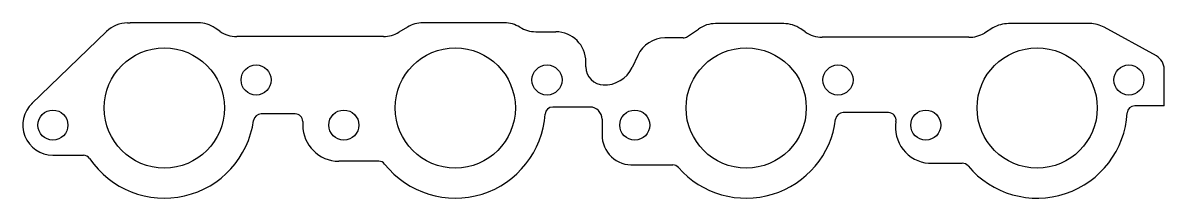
# Model space of a CAD drawing. Header units: metres. Extents: x -0.5 to 18.5, y -1.2 to 1.8.
import ezdxf

# ---------------------------------------------------------------- set-up
doc = ezdxf.new("R2010")
doc.units = ezdxf.units.M

msp = doc.modelspace()

# ---------------------------------------------------------------- linework, layer by layer
at = {"layer": '1', "color": 3}
for p, q in [((1.258852, 1.754066), (1.302517, 1.756287)), ((2.434882, 1.756287), (1.302517, 1.756287)), ((7.5269, 1.756287), (6.172778, 1.756287)), ((12.175137, 1.743561), (11.042772, 1.743561)), ((17.267155, 1.743561), (15.913033, 1.743561)), ((0.911552, 1.613764), (-0.335462, 0.409734)), ((8.155633, 1.608535), (8.384204, 1.608535)), ((10.574729, 1.526809), (10.756875, 1.653759)), ((8.884204, 1.024903), (8.884204, 1.108535)), ((9.17, 0.724903), (9.184204, 0.724903)), ((4.050217, 0.241683), (3.48075, 0.241683)), ((8.952872, 0.355572), (8.332563, 0.355572)), ((13.919124, 0.262786), (13.163553, 0.262786)), ((18.50445, 0.376693), (18.013866, 0.376693)), ((4.175217, 0.116683), (4.175217, 0.055725)), ((0.018091, -0.44382), (0.525031, -0.44382)), ((5.438695, -0.544275), (4.775217, -0.544275)), ((9.682232, -0.605255), (10.329591, -0.605255)), ((14.585759, -0.577725), (15.145986, -0.577725))]:
    msp.add_line(p, q, dxfattribs=at)
for centre, radius in [((1.871332, 0.34118), 1), ((6.711332, 0.34118), 1), ((11.551332, 0.34118), 1), ((16.391332, 0.34118), 1), ((3.398091, 0.80618), 0.25), ((8.238091, 0.80618), 0.25), ((13.078091, 0.80618), 0.25), ((17.918091, 0.80618), 0.25), ((0.018091, 0.05618), 0.25), ((4.858091, 0.05618), 0.25), ((9.698091, 0.05618), 0.25), ((14.538091, 0.05618), 0.25)]:
    msp.add_circle(centre, radius, dxfattribs=at)
for centre, radius, start, end in [((1.258852, 1.254066), 0.5, 90, 133.995303), ((2.434882, 1.256287), 0.5, 55.40776, 90), ((6.172778, 1.256287), 0.5, 90, 120.963928), ((7.5269, 1.256287), 0.5, 58.4571, 90), ((11.042772, 1.243561), 0.5, 90, 124.875367), ((12.175137, 1.243561), 0.5, 55.40776, 90), ((15.913033, 1.243561), 0.5, 90, 120.963928), ((17.267155, 1.243561), 0.5, 61.21331, 90), ((3.076599, 2.028476), 0.5, 235.40776, 269.999801), ((5.516097, 2.028468), 0.5, 269.999801, 300.963928), ((8.050037, 2.108535), 0.5, 238.4571, 270), ((8.384204, 1.108535), 0.5, 0, 90), ((10.503255, 1.629358), 0.125, 270, 304.875367), ((12.816854, 2.01575), 0.5, 235.40776, 269.999801), ((15.256352, 2.015742), 0.5, 269.999801, 300.963928), ((10.200031, 1.004358), 0.5, 90, 155.224964), ((18.254451, 0.986341), 0.25, 0, 61.21331), ((9.184204, 1.024903), 0.3, 180, 270), ((9.200033, 1.224), 0.5, 266.556404, 335.224964), ((0.018091, 0.05618), 0.5, 132.989867, 270), ((3.48075, 0.116683), 0.125, 90, 172.059072), ((4.050217, 0.116683), 0.125, 0, 90), ((6.711332, 0.34118), 1.5, 218.449068, 356.097065), ((8.332563, 0.230572), 0.125, 90, 176.097065), ((8.952872, 0.155572), 0.2, 360, 450), ((13.163553, 0.137786), 0.125, 90, 172.809672), ((13.919124, 0.137786), 0.125, 350.673237, 450), ((16.391332, 0.34118), 1.5, 219.971254, 356.843169), ((18.013866, 0.251693), 0.125, 90, 176.843169), ((1.871332, 0.34118), 1.5, 214.055782, 352.059072), ((4.775217, 0.055725), 0.6, 180, 270), ((11.551332, 0.34118), 1.5, 221.249905, 352.809672), ((14.634539, 0.020289), 0.6, 170.673237, 265.336801), ((9.652872, -0.106118), 0.5, 180, 273.366347), ((0.525031, -0.56882), 0.125, 34.055782, 90), ((5.438695, -0.669275), 0.125, 38.449068, 90), ((10.329591, -0.730255), 0.125, 41.249905, 90), ((15.145986, -0.702725), 0.125, 39.971254, 90)]:
    msp.add_arc(centre, radius, start, end, dxfattribs=at)
at = {"layer": '2', "color": 3}
for p, q in [((2.792733, 1.61687), (2.718748, 1.667893)), ((5.516096, 1.528468), (3.076597, 1.528476)), ((5.915529, 1.685032), (5.773346, 1.599722)), ((8.050037, 1.608535), (8.155633, 1.608535)), ((12.532988, 1.604144), (12.459003, 1.655167)), ((15.655784, 1.672306), (15.513601, 1.586996)), ((18.374838, 1.205446), (17.50793, 1.68177)), ((10.503255, 1.504358), (10.200031, 1.504358)), ((15.25635, 1.515742), (12.816852, 1.51575)), ((9.746051, 1.213887), (9.654013, 1.014472)), ((18.504451, 0.376692), (18.504451, 0.986341)), ((9.152872, 0.155572), (9.152872, -0.106118))]:
    msp.add_line(p, q, dxfattribs=at)

doc.saveas('drawing.dxf')
